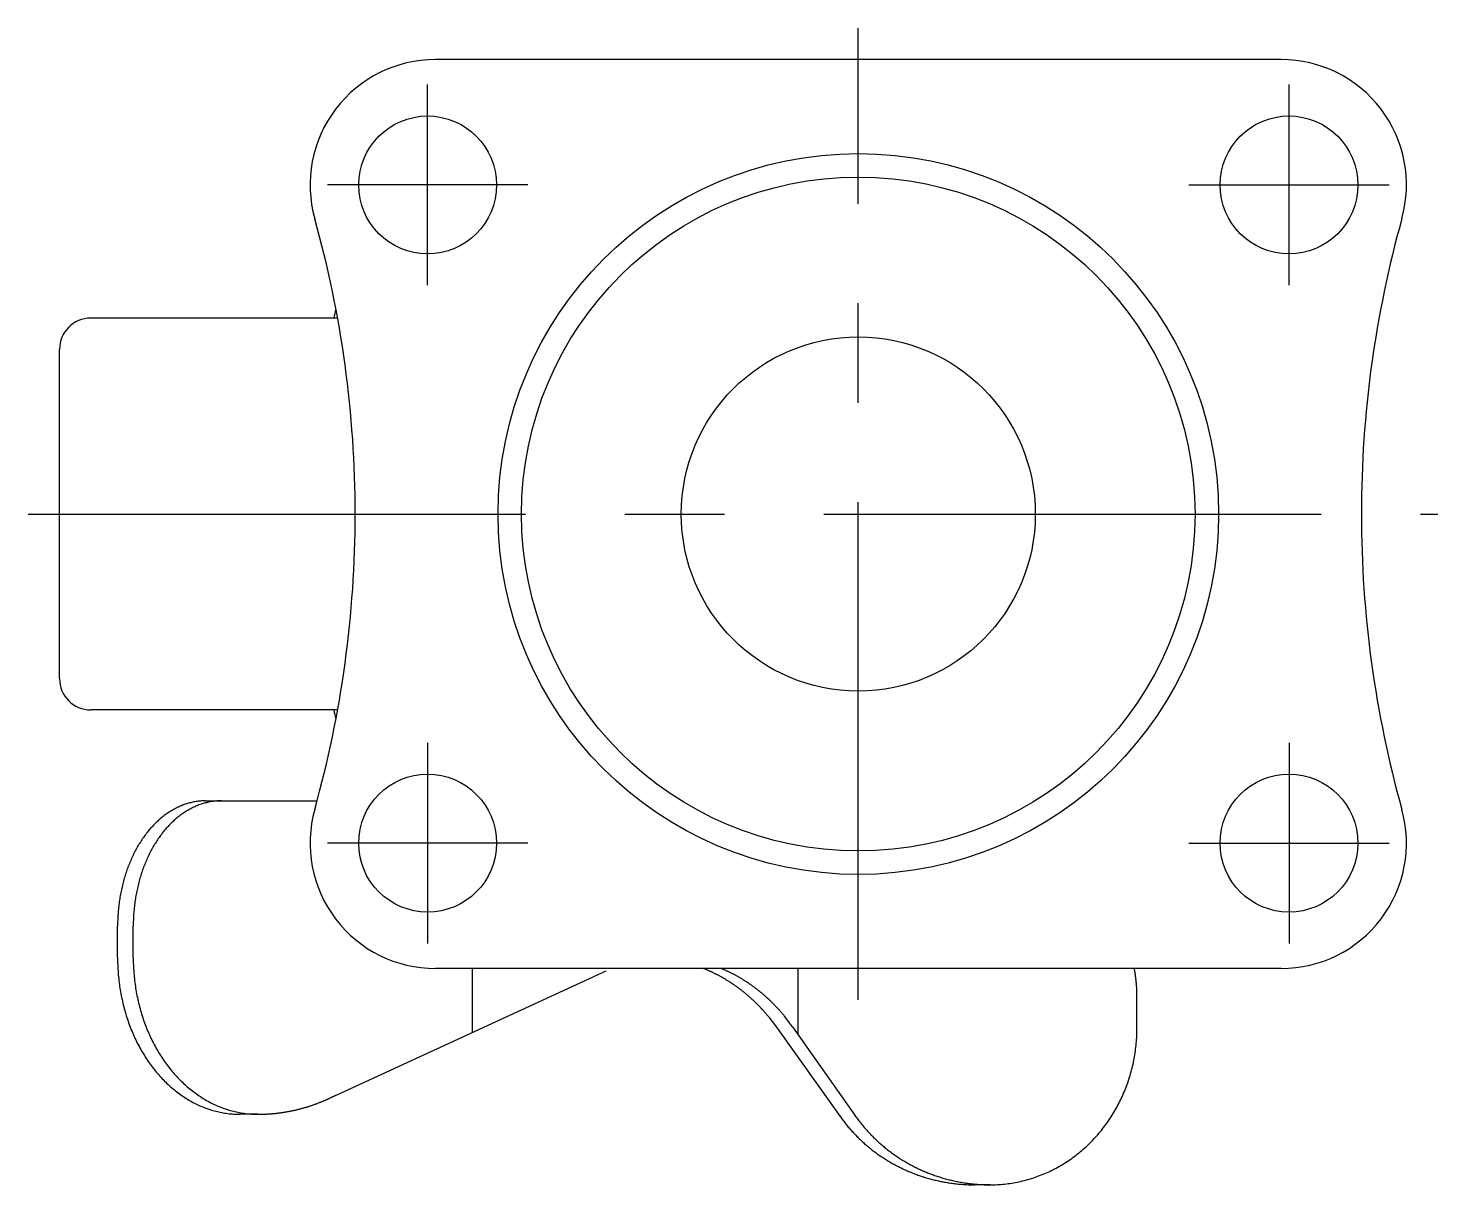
# Model space of a CAD drawing. Extents: x -135 to 56, y -60 to 156.
# Drawn here: x -34 to 56, y 82.3 to 156.1 of the extents above; entities that cross this region are included whole.
import ezdxf

# ---------------------------------------------------------------- set-up
doc = ezdxf.new("R2010")
doc.units = 0
doc.linetypes.add('CENTER', pattern=[50.8, 31.75, -6.35, 6.35, -6.35])
doc.layers.get('0').update_dxf_attribs({"linetype": 'CONTINUOUS'})
doc.layers.add('CENTER', color=1, linetype='CENTER')

msp = doc.modelspace()

# ---------------------------------------------------------------- linework, layer by layer
at = {"color": 7, "linetype": 'CONTINUOUS'}
for p, q in [((46, 154.124), (-8, 154.124)), ((-14.245, 137.624), (-30, 137.624)), ((-32, 114.624), (-32, 135.624)), ((-14.245, 112.624), (-30, 112.624)), ((-22.664, 106.824), (-15.554, 106.824)), ((-28.293, 96.824), (-28.293, 98.824)), ((-27.293, 96.824), (-27.293, 98.824)), ((-15.215, 87.647), (2.908, 95.973)), ((46, 96.124), (-8, 96.124)), ((-5.642, 92.045), (-5.642, 96.124)), ((15.142, 96.124), (15.142, 91.927)), ((36.793, 92.324), (36.793, 94.324)), ((13.287, 93.03), (13.778, 92.388)), ((14.809, 92.4), (14.293, 93.078)), ((13.778, 92.388), (17.848, 86.672)), ((14.809, 92.4), (18.821, 86.71)), ((-19.344, 86.824), (-20.496, 86.824)), ((27.421, 82.324), (26.421, 82.324))]:
    msp.add_line(p, q, dxfattribs=at)
for points in [[(-22.664, 106.824, 0), (-22.733, 106.823, 0), (-22.802, 106.821, 0), (-22.871, 106.818, 0), (-22.94, 106.814, 0), (-23.009, 106.809, 0), (-23.078, 106.802, 0), (-23.147, 106.794, 0), (-23.216, 106.785, 0), (-23.284, 106.775, 0), (-23.353, 106.764, 0), (-23.421, 106.751, 0), (-23.49, 106.737, 0), (-23.558, 106.722, 0), (-23.626, 106.706, 0), (-23.694, 106.689, 0), (-23.762, 106.67, 0), (-23.83, 106.65, 0), (-23.897, 106.629, 0), (-23.964, 106.607, 0), (-24.032, 106.584, 0), (-24.098, 106.56, 0), (-24.165, 106.534, 0), (-24.232, 106.507, 0), (-24.298, 106.479, 0), (-24.364, 106.45, 0), (-24.43, 106.42, 0), (-24.495, 106.389, 0), (-24.56, 106.356, 0), (-24.625, 106.323, 0), (-24.69, 106.288, 0), (-24.754, 106.252, 0), (-24.818, 106.215, 0), (-24.882, 106.177, 0), (-24.945, 106.138, 0), (-25.008, 106.097, 0), (-25.071, 106.056, 0), (-25.133, 106.013, 0), (-25.195, 105.97, 0), (-25.256, 105.925, 0), (-25.317, 105.879, 0), (-25.378, 105.832, 0), (-25.438, 105.785, 0), (-25.498, 105.736, 0), (-25.558, 105.686, 0), (-25.617, 105.635, 0), (-25.675, 105.583, 0), (-25.733, 105.53, 0), (-25.791, 105.476, 0), (-25.848, 105.421, 0), (-25.905, 105.365, 0), (-25.961, 105.308, 0), (-26.017, 105.25, 0), (-26.072, 105.191, 0), (-26.127, 105.131, 0), (-26.181, 105.07, 0), (-26.235, 105.008, 0), (-26.288, 104.945, 0), (-26.341, 104.882, 0), (-26.393, 104.817, 0), (-26.444, 104.751, 0), (-26.495, 104.685, 0), (-26.545, 104.618, 0), (-26.595, 104.55, 0), (-26.644, 104.481, 0), (-26.693, 104.411, 0), (-26.741, 104.34, 0), (-26.788, 104.269, 0), (-26.835, 104.196, 0), (-26.881, 104.123, 0), (-26.926, 104.049, 0), (-26.971, 103.975, 0), (-27.015, 103.899, 0), (-27.059, 103.823, 0), (-27.101, 103.746, 0), (-27.144, 103.668, 0), (-27.185, 103.589, 0), (-27.226, 103.51, 0), (-27.266, 103.43, 0), (-27.306, 103.35, 0), (-27.344, 103.268, 0), (-27.382, 103.186, 0), (-27.42, 103.104, 0), (-27.456, 103.021, 0), (-27.492, 102.937, 0), (-27.527, 102.852, 0), (-27.562, 102.767, 0), (-27.595, 102.681, 0), (-27.628, 102.595, 0), (-27.66, 102.508, 0), (-27.692, 102.421, 0), (-27.723, 102.333, 0), (-27.752, 102.244, 0), (-27.782, 102.155, 0), (-27.81, 102.066, 0), (-27.838, 101.976, 0), (-27.864, 101.885, 0), (-27.89, 101.794, 0), (-27.916, 101.703, 0), (-27.94, 101.611, 0), (-27.964, 101.519, 0), (-27.987, 101.426, 0), (-28.009, 101.333, 0), (-28.03, 101.24, 0), (-28.051, 101.146, 0), (-28.07, 101.052, 0), (-28.089, 100.958, 0), (-28.107, 100.863, 0), (-28.124, 100.768, 0), (-28.141, 100.672, 0), (-28.156, 100.577, 0), (-28.171, 100.481, 0), (-28.185, 100.385, 0), (-28.198, 100.288, 0), (-28.21, 100.192, 0), (-28.221, 100.095, 0), (-28.232, 99.998, 0), (-28.242, 99.9, 0), (-28.251, 99.803, 0), (-28.259, 99.706, 0), (-28.266, 99.608, 0), (-28.272, 99.51, 0), (-28.278, 99.412, 0), (-28.282, 99.314, 0), (-28.286, 99.216, 0), (-28.289, 99.118, 0), (-28.291, 99.02, 0), (-28.292, 98.922, 0), (-28.293, 98.824, 0)], [(-21.664, 106.824, 0), (-21.733, 106.823, 0), (-21.802, 106.821, 0), (-21.871, 106.818, 0), (-21.94, 106.814, 0), (-22.009, 106.809, 0), (-22.078, 106.802, 0), (-22.147, 106.794, 0), (-22.216, 106.785, 0), (-22.284, 106.775, 0), (-22.353, 106.764, 0), (-22.421, 106.751, 0), (-22.49, 106.737, 0), (-22.558, 106.722, 0), (-22.626, 106.706, 0), (-22.694, 106.689, 0), (-22.762, 106.67, 0), (-22.83, 106.65, 0), (-22.897, 106.629, 0), (-22.964, 106.607, 0), (-23.032, 106.584, 0), (-23.098, 106.56, 0), (-23.165, 106.534, 0), (-23.232, 106.507, 0), (-23.298, 106.479, 0), (-23.364, 106.45, 0), (-23.43, 106.42, 0), (-23.495, 106.389, 0), (-23.56, 106.356, 0), (-23.625, 106.323, 0), (-23.69, 106.288, 0), (-23.754, 106.252, 0), (-23.818, 106.215, 0), (-23.882, 106.177, 0), (-23.945, 106.138, 0), (-24.008, 106.097, 0), (-24.071, 106.056, 0), (-24.133, 106.013, 0), (-24.195, 105.97, 0), (-24.256, 105.925, 0), (-24.317, 105.879, 0), (-24.378, 105.832, 0), (-24.438, 105.785, 0), (-24.498, 105.736, 0), (-24.558, 105.686, 0), (-24.617, 105.635, 0), (-24.675, 105.583, 0), (-24.733, 105.53, 0), (-24.791, 105.476, 0), (-24.848, 105.421, 0), (-24.905, 105.365, 0), (-24.961, 105.308, 0), (-25.017, 105.25, 0), (-25.072, 105.191, 0), (-25.127, 105.131, 0), (-25.181, 105.07, 0), (-25.235, 105.008, 0), (-25.288, 104.945, 0), (-25.341, 104.882, 0), (-25.393, 104.817, 0), (-25.444, 104.751, 0), (-25.495, 104.685, 0), (-25.545, 104.618, 0), (-25.595, 104.55, 0), (-25.644, 104.481, 0), (-25.693, 104.411, 0), (-25.741, 104.34, 0), (-25.788, 104.269, 0), (-25.835, 104.196, 0), (-25.881, 104.123, 0), (-25.926, 104.049, 0), (-25.971, 103.975, 0), (-26.015, 103.899, 0), (-26.059, 103.823, 0), (-26.101, 103.746, 0), (-26.144, 103.668, 0), (-26.185, 103.589, 0), (-26.226, 103.51, 0), (-26.266, 103.43, 0), (-26.306, 103.35, 0), (-26.344, 103.268, 0), (-26.382, 103.186, 0), (-26.42, 103.104, 0), (-26.456, 103.021, 0), (-26.492, 102.937, 0), (-26.527, 102.852, 0), (-26.562, 102.767, 0), (-26.595, 102.681, 0), (-26.628, 102.595, 0), (-26.66, 102.508, 0), (-26.692, 102.421, 0), (-26.723, 102.333, 0), (-26.752, 102.244, 0), (-26.782, 102.155, 0), (-26.81, 102.066, 0), (-26.838, 101.976, 0), (-26.864, 101.885, 0), (-26.89, 101.794, 0), (-26.916, 101.703, 0), (-26.94, 101.611, 0), (-26.964, 101.519, 0), (-26.987, 101.426, 0), (-27.009, 101.333, 0), (-27.03, 101.24, 0), (-27.051, 101.146, 0), (-27.07, 101.052, 0), (-27.089, 100.958, 0), (-27.107, 100.863, 0), (-27.124, 100.768, 0), (-27.141, 100.672, 0), (-27.156, 100.577, 0), (-27.171, 100.481, 0), (-27.185, 100.385, 0), (-27.198, 100.288, 0), (-27.21, 100.192, 0), (-27.221, 100.095, 0), (-27.232, 99.998, 0), (-27.242, 99.9, 0), (-27.251, 99.803, 0), (-27.259, 99.706, 0), (-27.266, 99.608, 0), (-27.272, 99.51, 0), (-27.278, 99.412, 0), (-27.282, 99.314, 0), (-27.286, 99.216, 0), (-27.289, 99.118, 0), (-27.291, 99.02, 0), (-27.292, 98.922, 0), (-27.293, 98.824, 0)], [(-28.293, 96.824, 0), (-28.292, 96.701, 0), (-28.291, 96.578, 0), (-28.288, 96.456, 0), (-28.284, 96.333, 0), (-28.278, 96.211, 0), (-28.272, 96.088, 0), (-28.264, 95.966, 0), (-28.255, 95.844, 0), (-28.245, 95.722, 0), (-28.234, 95.6, 0), (-28.222, 95.478, 0), (-28.209, 95.357, 0), (-28.194, 95.235, 0), (-28.178, 95.114, 0), (-28.161, 94.993, 0), (-28.143, 94.873, 0), (-28.124, 94.753, 0), (-28.103, 94.633, 0), (-28.082, 94.513, 0), (-28.059, 94.394, 0), (-28.035, 94.275, 0), (-28.01, 94.157, 0), (-27.984, 94.039, 0), (-27.957, 93.921, 0), (-27.929, 93.804, 0), (-27.899, 93.687, 0), (-27.869, 93.571, 0), (-27.837, 93.455, 0), (-27.804, 93.34, 0), (-27.77, 93.225, 0), (-27.735, 93.111, 0), (-27.699, 92.997, 0), (-27.662, 92.884, 0), (-27.624, 92.771, 0), (-27.585, 92.66, 0), (-27.544, 92.548, 0), (-27.503, 92.438, 0), (-27.46, 92.328, 0), (-27.417, 92.218, 0), (-27.372, 92.11, 0), (-27.327, 92.002, 0), (-27.28, 91.895, 0), (-27.232, 91.788, 0), (-27.184, 91.683, 0), (-27.134, 91.578, 0), (-27.083, 91.474, 0), (-27.032, 91.371, 0), (-26.979, 91.268, 0), (-26.925, 91.167, 0), (-26.871, 91.066, 0), (-26.815, 90.966, 0), (-26.759, 90.867, 0), (-26.701, 90.769, 0), (-26.643, 90.672, 0), (-26.583, 90.575, 0), (-26.523, 90.48, 0), (-26.462, 90.386, 0), (-26.4, 90.292, 0), (-26.337, 90.2, 0), (-26.273, 90.108, 0), (-26.208, 90.018, 0), (-26.143, 89.928, 0), (-26.076, 89.84, 0), (-26.009, 89.753, 0), (-25.941, 89.667, 0), (-25.872, 89.581, 0), (-25.803, 89.497, 0), (-25.732, 89.414, 0), (-25.661, 89.332, 0), (-25.589, 89.252, 0), (-25.516, 89.172, 0), (-25.442, 89.094, 0), (-25.368, 89.016, 0), (-25.293, 88.94, 0), (-25.217, 88.865, 0), (-25.141, 88.792, 0), (-25.063, 88.719, 0), (-24.985, 88.648, 0), (-24.907, 88.578, 0), (-24.828, 88.509, 0), (-24.748, 88.442, 0), (-24.667, 88.375, 0), (-24.586, 88.31, 0), (-24.504, 88.247, 0), (-24.422, 88.184, 0), (-24.339, 88.123, 0), (-24.255, 88.063, 0), (-24.171, 88.005, 0), (-24.087, 87.947, 0), (-24.002, 87.892, 0), (-23.916, 87.837, 0), (-23.83, 87.784, 0), (-23.743, 87.732, 0), (-23.656, 87.682, 0), (-23.568, 87.633, 0), (-23.48, 87.585, 0), (-23.391, 87.539, 0), (-23.302, 87.494, 0), (-23.213, 87.45, 0), (-23.123, 87.408, 0), (-23.032, 87.368, 0), (-22.942, 87.329, 0), (-22.851, 87.291, 0), (-22.759, 87.254, 0), (-22.668, 87.22, 0), (-22.575, 87.186, 0), (-22.483, 87.154, 0), (-22.39, 87.124, 0), (-22.297, 87.094, 0), (-22.204, 87.067, 0), (-22.111, 87.041, 0), (-22.017, 87.016, 0), (-21.923, 86.993, 0), (-21.829, 86.971, 0), (-21.734, 86.951, 0), (-21.64, 86.932, 0), (-21.545, 86.915, 0), (-21.45, 86.899, 0), (-21.355, 86.885, 0), (-21.26, 86.872, 0), (-21.165, 86.861, 0), (-21.069, 86.851, 0), (-20.974, 86.843, 0), (-20.878, 86.836, 0), (-20.783, 86.831, 0), (-20.687, 86.827, 0), (-20.592, 86.825, 0), (-20.496, 86.824, 0)], [(-27.293, 96.824, 0), (-27.292, 96.701, 0), (-27.291, 96.578, 0), (-27.288, 96.456, 0), (-27.283, 96.333, 0), (-27.278, 96.211, 0), (-27.271, 96.088, 0), (-27.264, 95.966, 0), (-27.255, 95.844, 0), (-27.244, 95.722, 0), (-27.233, 95.6, 0), (-27.221, 95.478, 0), (-27.207, 95.357, 0), (-27.192, 95.235, 0), (-27.176, 95.114, 0), (-27.159, 94.993, 0), (-27.14, 94.873, 0), (-27.121, 94.753, 0), (-27.1, 94.633, 0), (-27.078, 94.513, 0), (-27.055, 94.394, 0), (-27.03, 94.275, 0), (-27.005, 94.157, 0), (-26.978, 94.039, 0), (-26.951, 93.921, 0), (-26.922, 93.804, 0), (-26.892, 93.687, 0), (-26.861, 93.571, 0), (-26.828, 93.455, 0), (-26.795, 93.34, 0), (-26.76, 93.225, 0), (-26.725, 93.111, 0), (-26.688, 92.997, 0), (-26.65, 92.884, 0), (-26.611, 92.771, 0), (-26.571, 92.66, 0), (-26.53, 92.548, 0), (-26.488, 92.438, 0), (-26.444, 92.328, 0), (-26.4, 92.218, 0), (-26.354, 92.11, 0), (-26.308, 92.002, 0), (-26.26, 91.895, 0), (-26.212, 91.788, 0), (-26.162, 91.683, 0), (-26.111, 91.578, 0), (-26.06, 91.474, 0), (-26.007, 91.371, 0), (-25.953, 91.268, 0), (-25.899, 91.167, 0), (-25.843, 91.066, 0), (-25.786, 90.966, 0), (-25.729, 90.867, 0), (-25.67, 90.769, 0), (-25.611, 90.672, 0), (-25.55, 90.575, 0), (-25.489, 90.48, 0), (-25.426, 90.386, 0), (-25.363, 90.292, 0), (-25.299, 90.2, 0), (-25.234, 90.108, 0), (-25.168, 90.018, 0), (-25.101, 89.928, 0), (-25.033, 89.84, 0), (-24.965, 89.753, 0), (-24.895, 89.667, 0), (-24.825, 89.581, 0), (-24.754, 89.497, 0), (-24.682, 89.414, 0), (-24.61, 89.332, 0), (-24.536, 89.252, 0), (-24.462, 89.172, 0), (-24.387, 89.094, 0), (-24.311, 89.016, 0), (-24.235, 88.94, 0), (-24.157, 88.865, 0), (-24.079, 88.792, 0), (-24.001, 88.719, 0), (-23.921, 88.648, 0), (-23.841, 88.578, 0), (-23.76, 88.509, 0), (-23.679, 88.442, 0), (-23.597, 88.375, 0), (-23.514, 88.31, 0), (-23.431, 88.247, 0), (-23.347, 88.184, 0), (-23.262, 88.123, 0), (-23.177, 88.063, 0), (-23.091, 88.005, 0), (-23.005, 87.947, 0), (-22.918, 87.892, 0), (-22.831, 87.837, 0), (-22.743, 87.784, 0), (-22.654, 87.732, 0), (-22.565, 87.682, 0), (-22.476, 87.633, 0), (-22.386, 87.585, 0), (-22.296, 87.539, 0), (-22.205, 87.494, 0), (-22.114, 87.45, 0), (-22.022, 87.408, 0), (-21.93, 87.368, 0), (-21.838, 87.329, 0), (-21.745, 87.291, 0), (-21.652, 87.254, 0), (-21.558, 87.22, 0), (-21.464, 87.186, 0), (-21.37, 87.154, 0), (-21.276, 87.124, 0), (-21.181, 87.094, 0), (-21.086, 87.067, 0), (-20.991, 87.041, 0), (-20.895, 87.016, 0), (-20.799, 86.993, 0), (-20.703, 86.971, 0), (-20.607, 86.951, 0), (-20.511, 86.932, 0), (-20.414, 86.915, 0), (-20.317, 86.899, 0), (-20.22, 86.885, 0), (-20.123, 86.872, 0), (-20.026, 86.861, 0), (-19.929, 86.851, 0), (-19.832, 86.843, 0), (-19.734, 86.836, 0), (-19.637, 86.831, 0), (-19.539, 86.827, 0), (-19.442, 86.825, 0), (-19.344, 86.824, 0)], [(13.287, 93.03, 0), (13.258, 93.065, 0), (13.228, 93.101, 0), (13.199, 93.136, 0), (13.169, 93.171, 0), (13.139, 93.206, 0), (13.109, 93.241, 0), (13.079, 93.276, 0), (13.049, 93.31, 0), (13.019, 93.345, 0), (12.988, 93.379, 0), (12.958, 93.413, 0), (12.927, 93.447, 0), (12.896, 93.481, 0), (12.865, 93.515, 0), (12.834, 93.548, 0), (12.803, 93.581, 0), (12.772, 93.615, 0), (12.74, 93.648, 0), (12.709, 93.681, 0), (12.677, 93.714, 0), (12.645, 93.746, 0), (12.613, 93.779, 0), (12.582, 93.811, 0), (12.549, 93.843, 0), (12.517, 93.875, 0), (12.485, 93.907, 0), (12.452, 93.939, 0), (12.42, 93.971, 0), (12.387, 94.002, 0), (12.354, 94.033, 0), (12.322, 94.064, 0), (12.289, 94.095, 0), (12.255, 94.126, 0), (12.222, 94.157, 0), (12.189, 94.187, 0), (12.155, 94.218, 0), (12.122, 94.248, 0), (12.088, 94.278, 0), (12.054, 94.308, 0), (12.021, 94.338, 0), (11.987, 94.367, 0), (11.953, 94.396, 0), (11.918, 94.426, 0), (11.884, 94.455, 0), (11.85, 94.484, 0), (11.815, 94.512, 0), (11.781, 94.541, 0), (11.746, 94.569, 0), (11.711, 94.598, 0), (11.676, 94.626, 0), (11.641, 94.654, 0), (11.606, 94.681, 0), (11.571, 94.709, 0), (11.536, 94.736, 0), (11.5, 94.764, 0), (11.465, 94.791, 0), (11.429, 94.818, 0), (11.394, 94.844, 0), (11.358, 94.871, 0), (11.322, 94.897, 0), (11.286, 94.924, 0), (11.25, 94.95, 0), (11.214, 94.976, 0), (11.178, 95.001, 0), (11.142, 95.027, 0), (11.105, 95.052, 0), (11.069, 95.078, 0), (11.032, 95.103, 0), (10.995, 95.127, 0), (10.959, 95.152, 0), (10.922, 95.177, 0), (10.885, 95.201, 0), (10.848, 95.225, 0), (10.811, 95.249, 0), (10.774, 95.273, 0), (10.736, 95.297, 0), (10.699, 95.32, 0), (10.661, 95.343, 0), (10.624, 95.367, 0), (10.586, 95.39, 0), (10.549, 95.412, 0), (10.511, 95.435, 0), (10.473, 95.457, 0), (10.435, 95.48, 0), (10.397, 95.502, 0), (10.359, 95.523, 0), (10.321, 95.545, 0), (10.283, 95.567, 0), (10.244, 95.588, 0), (10.206, 95.609, 0), (10.168, 95.63, 0), (10.129, 95.651, 0), (10.09, 95.671, 0), (10.052, 95.692, 0), (10.013, 95.712, 0), (9.974, 95.732, 0), (9.935, 95.752, 0), (9.896, 95.772, 0), (9.857, 95.791, 0), (9.818, 95.811, 0), (9.779, 95.83, 0), (9.74, 95.849, 0), (9.7, 95.867, 0), (9.661, 95.886, 0), (9.622, 95.904, 0), (9.582, 95.923, 0), (9.543, 95.941, 0), (9.503, 95.958, 0), (9.463, 95.976, 0), (9.424, 95.993, 0), (9.384, 96.011, 0), (9.344, 96.028, 0), (9.304, 96.045, 0), (9.264, 96.061, 0), (9.224, 96.078, 0), (9.184, 96.094, 0), (9.144, 96.11, 0), (9.108, 96.124, 0)], [(14.322, 93.043, 0), (14.293, 93.078, 0), (14.265, 93.113, 0), (14.236, 93.148, 0), (14.206, 93.183, 0), (14.177, 93.217, 0), (14.148, 93.252, 0), (14.118, 93.286, 0), (14.089, 93.32, 0), (14.059, 93.355, 0), (14.029, 93.389, 0), (13.999, 93.422, 0), (13.969, 93.456, 0), (13.939, 93.49, 0), (13.908, 93.523, 0), (13.878, 93.556, 0), (13.847, 93.589, 0), (13.817, 93.622, 0), (13.786, 93.655, 0), (13.755, 93.688, 0), (13.724, 93.72, 0), (13.693, 93.753, 0), (13.662, 93.785, 0), (13.63, 93.817, 0), (13.599, 93.849, 0), (13.567, 93.881, 0), (13.536, 93.913, 0), (13.504, 93.944, 0), (13.472, 93.976, 0), (13.44, 94.007, 0), (13.408, 94.038, 0), (13.376, 94.069, 0), (13.343, 94.1, 0), (13.311, 94.13, 0), (13.278, 94.161, 0), (13.246, 94.191, 0), (13.213, 94.221, 0), (13.18, 94.251, 0), (13.147, 94.281, 0), (13.114, 94.311, 0), (13.081, 94.34, 0), (13.047, 94.37, 0), (13.014, 94.399, 0), (12.981, 94.428, 0), (12.947, 94.457, 0), (12.913, 94.486, 0), (12.88, 94.514, 0), (12.846, 94.543, 0), (12.812, 94.571, 0), (12.778, 94.599, 0), (12.743, 94.627, 0), (12.709, 94.655, 0), (12.675, 94.683, 0), (12.64, 94.71, 0), (12.606, 94.738, 0), (12.571, 94.765, 0), (12.536, 94.792, 0), (12.501, 94.819, 0), (12.466, 94.845, 0), (12.431, 94.872, 0), (12.396, 94.898, 0), (12.361, 94.924, 0), (12.326, 94.951, 0), (12.29, 94.976, 0), (12.255, 95.002, 0), (12.219, 95.028, 0), (12.183, 95.053, 0), (12.148, 95.078, 0), (12.112, 95.103, 0), (12.076, 95.128, 0), (12.04, 95.153, 0), (12.004, 95.177, 0), (11.968, 95.202, 0), (11.931, 95.226, 0), (11.895, 95.25, 0), (11.858, 95.274, 0), (11.822, 95.298, 0), (11.785, 95.321, 0), (11.749, 95.345, 0), (11.712, 95.368, 0), (11.675, 95.391, 0), (11.638, 95.414, 0), (11.601, 95.436, 0), (11.564, 95.459, 0), (11.527, 95.481, 0), (11.489, 95.503, 0), (11.452, 95.525, 0), (11.415, 95.547, 0), (11.377, 95.569, 0), (11.34, 95.59, 0), (11.302, 95.611, 0), (11.264, 95.633, 0), (11.227, 95.653, 0), (11.189, 95.674, 0), (11.151, 95.695, 0), (11.113, 95.715, 0), (11.075, 95.735, 0), (11.037, 95.755, 0), (10.998, 95.775, 0), (10.96, 95.795, 0), (10.922, 95.815, 0), (10.883, 95.834, 0), (10.845, 95.853, 0), (10.806, 95.872, 0), (10.768, 95.891, 0), (10.729, 95.909, 0), (10.69, 95.928, 0), (10.651, 95.946, 0), (10.613, 95.964, 0), (10.574, 95.982, 0), (10.535, 96, 0), (10.496, 96.017, 0), (10.456, 96.035, 0), (10.417, 96.052, 0), (10.378, 96.069, 0), (10.339, 96.086, 0), (10.299, 96.102, 0), (10.26, 96.119, 0), (10.248, 96.124, 0)], [(36.793, 94.324, 0), (36.793, 94.341, 0), (36.793, 94.358, 0), (36.793, 94.375, 0), (36.793, 94.392, 0), (36.793, 94.409, 0), (36.792, 94.426, 0), (36.792, 94.443, 0), (36.792, 94.46, 0), (36.792, 94.477, 0), (36.791, 94.494, 0), (36.791, 94.511, 0), (36.791, 94.528, 0), (36.79, 94.545, 0), (36.79, 94.562, 0), (36.79, 94.579, 0), (36.789, 94.596, 0), (36.789, 94.613, 0), (36.788, 94.63, 0), (36.788, 94.647, 0), (36.787, 94.663, 0), (36.786, 94.68, 0), (36.786, 94.697, 0), (36.785, 94.714, 0), (36.784, 94.731, 0), (36.784, 94.748, 0), (36.783, 94.765, 0), (36.782, 94.782, 0), (36.781, 94.799, 0), (36.78, 94.816, 0), (36.78, 94.833, 0), (36.779, 94.85, 0), (36.778, 94.867, 0), (36.777, 94.884, 0), (36.776, 94.901, 0), (36.775, 94.918, 0), (36.774, 94.935, 0), (36.773, 94.952, 0), (36.771, 94.969, 0), (36.77, 94.986, 0), (36.769, 95.002, 0), (36.768, 95.019, 0), (36.767, 95.036, 0), (36.765, 95.053, 0), (36.764, 95.07, 0), (36.763, 95.087, 0), (36.761, 95.104, 0), (36.76, 95.121, 0), (36.759, 95.138, 0), (36.757, 95.155, 0), (36.756, 95.172, 0), (36.754, 95.188, 0), (36.753, 95.205, 0), (36.751, 95.222, 0), (36.749, 95.239, 0), (36.748, 95.256, 0), (36.746, 95.273, 0), (36.744, 95.29, 0), (36.743, 95.307, 0), (36.741, 95.323, 0), (36.739, 95.34, 0), (36.737, 95.357, 0), (36.736, 95.374, 0), (36.734, 95.391, 0), (36.732, 95.408, 0), (36.73, 95.424, 0), (36.728, 95.441, 0), (36.726, 95.458, 0), (36.724, 95.475, 0), (36.722, 95.492, 0), (36.72, 95.509, 0), (36.718, 95.525, 0), (36.716, 95.542, 0), (36.713, 95.559, 0), (36.711, 95.576, 0), (36.709, 95.592, 0), (36.707, 95.609, 0), (36.705, 95.626, 0), (36.702, 95.643, 0), (36.7, 95.659, 0), (36.698, 95.676, 0), (36.695, 95.693, 0), (36.693, 95.71, 0), (36.69, 95.726, 0), (36.688, 95.743, 0), (36.685, 95.76, 0), (36.683, 95.777, 0), (36.68, 95.793, 0), (36.678, 95.81, 0), (36.675, 95.827, 0), (36.672, 95.843, 0), (36.67, 95.86, 0), (36.667, 95.877, 0), (36.664, 95.893, 0), (36.661, 95.91, 0), (36.659, 95.927, 0), (36.656, 95.943, 0), (36.653, 95.96, 0), (36.65, 95.977, 0), (36.647, 95.993, 0), (36.644, 96.01, 0), (36.641, 96.026, 0), (36.638, 96.043, 0), (36.635, 96.06, 0), (36.632, 96.076, 0), (36.629, 96.093, 0), (36.626, 96.109, 0), (36.623, 96.124, 0)], [(27.421, 82.324, 0), (27.536, 82.325, 0), (27.651, 82.327, 0), (27.766, 82.331, 0), (27.881, 82.336, 0), (27.996, 82.343, 0), (28.11, 82.351, 0), (28.225, 82.361, 0), (28.34, 82.372, 0), (28.454, 82.385, 0), (28.568, 82.399, 0), (28.682, 82.415, 0), (28.796, 82.432, 0), (28.91, 82.451, 0), (29.023, 82.471, 0), (29.136, 82.493, 0), (29.249, 82.516, 0), (29.362, 82.541, 0), (29.474, 82.567, 0), (29.586, 82.594, 0), (29.698, 82.624, 0), (29.81, 82.654, 0), (29.921, 82.686, 0), (30.031, 82.72, 0), (30.142, 82.754, 0), (30.251, 82.791, 0), (30.361, 82.829, 0), (30.47, 82.868, 0), (30.578, 82.908, 0), (30.686, 82.95, 0), (30.794, 82.994, 0), (30.901, 83.039, 0), (31.008, 83.085, 0), (31.114, 83.133, 0), (31.219, 83.182, 0), (31.324, 83.232, 0), (31.428, 83.284, 0), (31.532, 83.337, 0), (31.635, 83.392, 0), (31.737, 83.447, 0), (31.839, 83.505, 0), (31.94, 83.563, 0), (32.04, 83.623, 0), (32.14, 83.684, 0), (32.239, 83.747, 0), (32.337, 83.81, 0), (32.435, 83.875, 0), (32.532, 83.942, 0), (32.628, 84.009, 0), (32.723, 84.078, 0), (32.817, 84.148, 0), (32.911, 84.219, 0), (33.004, 84.292, 0), (33.096, 84.365, 0), (33.187, 84.44, 0), (33.277, 84.516, 0), (33.367, 84.594, 0), (33.455, 84.672, 0), (33.543, 84.752, 0), (33.629, 84.832, 0), (33.715, 84.914, 0), (33.8, 84.997, 0), (33.883, 85.081, 0), (33.966, 85.167, 0), (34.048, 85.253, 0), (34.129, 85.34, 0), (34.209, 85.428, 0), (34.287, 85.518, 0), (34.365, 85.608, 0), (34.442, 85.7, 0), (34.518, 85.792, 0), (34.592, 85.886, 0), (34.666, 85.98, 0), (34.738, 86.075, 0), (34.809, 86.172, 0), (34.88, 86.269, 0), (34.949, 86.367, 0), (35.017, 86.466, 0), (35.083, 86.566, 0), (35.149, 86.667, 0), (35.214, 86.768, 0), (35.277, 86.871, 0), (35.339, 86.974, 0), (35.4, 87.078, 0), (35.46, 87.183, 0), (35.518, 87.288, 0), (35.575, 87.395, 0), (35.632, 87.502, 0), (35.686, 87.61, 0), (35.74, 87.718, 0), (35.792, 87.828, 0), (35.843, 87.938, 0), (35.893, 88.048, 0), (35.942, 88.16, 0), (35.989, 88.271, 0), (36.035, 88.384, 0), (36.08, 88.497, 0), (36.123, 88.611, 0), (36.165, 88.725, 0), (36.206, 88.84, 0), (36.245, 88.955, 0), (36.283, 89.071, 0), (36.32, 89.187, 0), (36.355, 89.304, 0), (36.389, 89.421, 0), (36.422, 89.539, 0), (36.453, 89.657, 0), (36.483, 89.775, 0), (36.512, 89.894, 0), (36.539, 90.013, 0), (36.565, 90.133, 0), (36.59, 90.253, 0), (36.613, 90.373, 0), (36.635, 90.493, 0), (36.655, 90.614, 0), (36.674, 90.735, 0), (36.692, 90.857, 0), (36.708, 90.978, 0), (36.722, 91.1, 0), (36.736, 91.222, 0), (36.748, 91.344, 0), (36.758, 91.466, 0), (36.768, 91.588, 0), (36.775, 91.711, 0), (36.782, 91.833, 0), (36.787, 91.956, 0), (36.79, 92.078, 0), (36.792, 92.201, 0), (36.793, 92.324, 0)], [(-19.344, 86.824, 0), (-19.304, 86.824, 0), (-19.263, 86.824, 0), (-19.223, 86.825, 0), (-19.183, 86.825, 0), (-19.142, 86.826, 0), (-19.102, 86.827, 0), (-19.061, 86.828, 0), (-19.021, 86.829, 0), (-18.98, 86.83, 0), (-18.94, 86.831, 0), (-18.899, 86.833, 0), (-18.859, 86.835, 0), (-18.819, 86.837, 0), (-18.778, 86.839, 0), (-18.738, 86.841, 0), (-18.697, 86.843, 0), (-18.657, 86.846, 0), (-18.617, 86.848, 0), (-18.576, 86.851, 0), (-18.536, 86.854, 0), (-18.496, 86.857, 0), (-18.455, 86.861, 0), (-18.415, 86.864, 0), (-18.375, 86.867, 0), (-18.334, 86.871, 0), (-18.294, 86.875, 0), (-18.254, 86.879, 0), (-18.214, 86.883, 0), (-18.174, 86.888, 0), (-18.133, 86.892, 0), (-18.093, 86.897, 0), (-18.053, 86.901, 0), (-18.013, 86.906, 0), (-17.973, 86.911, 0), (-17.933, 86.917, 0), (-17.893, 86.922, 0), (-17.853, 86.927, 0), (-17.813, 86.933, 0), (-17.773, 86.939, 0), (-17.733, 86.945, 0), (-17.693, 86.951, 0), (-17.653, 86.957, 0), (-17.613, 86.964, 0), (-17.573, 86.97, 0), (-17.533, 86.977, 0), (-17.493, 86.984, 0), (-17.453, 86.991, 0), (-17.414, 86.998, 0), (-17.374, 87.005, 0), (-17.334, 87.013, 0), (-17.295, 87.02, 0), (-17.255, 87.028, 0), (-17.215, 87.036, 0), (-17.176, 87.044, 0), (-17.136, 87.052, 0), (-17.097, 87.061, 0), (-17.057, 87.069, 0), (-17.018, 87.078, 0), (-16.978, 87.086, 0), (-16.939, 87.095, 0), (-16.9, 87.105, 0), (-16.86, 87.114, 0), (-16.821, 87.123, 0), (-16.782, 87.133, 0), (-16.743, 87.142, 0), (-16.703, 87.152, 0), (-16.664, 87.162, 0), (-16.625, 87.172, 0), (-16.586, 87.182, 0), (-16.547, 87.193, 0), (-16.508, 87.203, 0), (-16.469, 87.214, 0), (-16.431, 87.225, 0), (-16.392, 87.236, 0), (-16.353, 87.247, 0), (-16.314, 87.258, 0), (-16.276, 87.27, 0), (-16.237, 87.281, 0), (-16.198, 87.293, 0), (-16.16, 87.305, 0), (-16.121, 87.317, 0), (-16.083, 87.329, 0), (-16.044, 87.341, 0), (-16.006, 87.354, 0), (-15.968, 87.366, 0), (-15.93, 87.379, 0), (-15.891, 87.392, 0), (-15.853, 87.405, 0), (-15.815, 87.418, 0), (-15.777, 87.431, 0), (-15.739, 87.445, 0), (-15.701, 87.458, 0), (-15.663, 87.472, 0), (-15.626, 87.486, 0), (-15.588, 87.5, 0), (-15.55, 87.514, 0), (-15.513, 87.528, 0), (-15.475, 87.543, 0), (-15.437, 87.557, 0), (-15.4, 87.572, 0), (-15.363, 87.587, 0), (-15.325, 87.602, 0), (-15.288, 87.617, 0), (-15.251, 87.632, 0), (-15.214, 87.648, 0), (-15.176, 87.663, 0), (-15.139, 87.679, 0), (-15.102, 87.695, 0), (-15.066, 87.711, 0), (-15.029, 87.727, 0), (-14.992, 87.743, 0), (-14.955, 87.759, 0), (-14.919, 87.776, 0), (-14.882, 87.793, 0), (-14.846, 87.809, 0), (-14.809, 87.826, 0), (-14.773, 87.843, 0), (-14.736, 87.861, 0), (-14.7, 87.878, 0), (-14.664, 87.895, 0), (-14.628, 87.913, 0), (-14.592, 87.931, 0), (-14.556, 87.949, 0), (-14.52, 87.967, 0), (-14.484, 87.985, 0), (-14.449, 88.003, 0), (-14.413, 88.021, 0), (-14.377, 88.04, 0)], [(17.744, 86.82, 0), (17.789, 86.756, 0), (17.834, 86.692, 0), (17.879, 86.628, 0), (17.925, 86.565, 0), (17.971, 86.502, 0), (18.018, 86.439, 0), (18.066, 86.377, 0), (18.114, 86.315, 0), (18.162, 86.254, 0), (18.211, 86.193, 0), (18.261, 86.132, 0), (18.311, 86.071, 0), (18.361, 86.011, 0), (18.412, 85.952, 0), (18.463, 85.892, 0), (18.515, 85.834, 0), (18.567, 85.775, 0), (18.62, 85.717, 0), (18.673, 85.659, 0), (18.727, 85.602, 0), (18.781, 85.545, 0), (18.836, 85.488, 0), (18.891, 85.432, 0), (18.946, 85.376, 0), (19.002, 85.321, 0), (19.059, 85.266, 0), (19.115, 85.212, 0), (19.173, 85.158, 0), (19.23, 85.104, 0), (19.289, 85.051, 0), (19.347, 84.998, 0), (19.406, 84.946, 0), (19.465, 84.894, 0), (19.525, 84.842, 0), (19.585, 84.791, 0), (19.646, 84.741, 0), (19.707, 84.691, 0), (19.769, 84.641, 0), (19.83, 84.592, 0), (19.893, 84.543, 0), (19.955, 84.495, 0), (20.018, 84.447, 0), (20.082, 84.4, 0), (20.145, 84.353, 0), (20.209, 84.307, 0), (20.274, 84.261, 0), (20.339, 84.215, 0), (20.404, 84.17, 0), (20.47, 84.126, 0), (20.536, 84.082, 0), (20.602, 84.039, 0), (20.668, 83.996, 0), (20.735, 83.953, 0), (20.803, 83.911, 0), (20.87, 83.87, 0), (20.938, 83.829, 0), (21.007, 83.788, 0), (21.075, 83.748, 0), (21.144, 83.709, 0), (21.213, 83.67, 0), (21.283, 83.632, 0), (21.353, 83.594, 0), (21.423, 83.556, 0), (21.494, 83.519, 0), (21.564, 83.483, 0), (21.635, 83.447, 0), (21.707, 83.412, 0), (21.778, 83.377, 0), (21.85, 83.343, 0), (21.922, 83.309, 0), (21.995, 83.276, 0), (22.068, 83.244, 0), (22.141, 83.211, 0), (22.214, 83.18, 0), (22.287, 83.149, 0), (22.361, 83.119, 0), (22.435, 83.089, 0), (22.509, 83.059, 0), (22.584, 83.031, 0), (22.658, 83.002, 0), (22.733, 82.975, 0), (22.808, 82.948, 0), (22.884, 82.921, 0), (22.959, 82.895, 0), (23.035, 82.87, 0), (23.111, 82.845, 0), (23.187, 82.82, 0), (23.263, 82.797, 0), (23.34, 82.774, 0), (23.416, 82.751, 0), (23.493, 82.729, 0), (23.57, 82.707, 0), (23.648, 82.687, 0), (23.725, 82.666, 0), (23.803, 82.646, 0), (23.88, 82.627, 0), (23.958, 82.609, 0), (24.036, 82.591, 0), (24.114, 82.573, 0), (24.192, 82.556, 0), (24.271, 82.54, 0), (24.349, 82.525, 0), (24.428, 82.509, 0), (24.507, 82.495, 0), (24.586, 82.481, 0), (24.665, 82.468, 0), (24.744, 82.455, 0), (24.823, 82.443, 0), (24.902, 82.431, 0), (24.982, 82.42, 0), (25.061, 82.41, 0), (25.141, 82.4, 0), (25.221, 82.391, 0), (25.3, 82.382, 0), (25.38, 82.374, 0), (25.46, 82.367, 0), (25.54, 82.36, 0), (25.62, 82.354, 0), (25.7, 82.348, 0), (25.78, 82.343, 0), (25.86, 82.338, 0), (25.94, 82.335, 0), (26.02, 82.331, 0), (26.1, 82.329, 0), (26.18, 82.327, 0), (26.261, 82.325, 0), (26.341, 82.324, 0), (26.421, 82.324, 0)], [(18.719, 86.858, 0), (18.763, 86.793, 0), (18.808, 86.728, 0), (18.853, 86.664, 0), (18.899, 86.6, 0), (18.946, 86.537, 0), (18.992, 86.474, 0), (19.04, 86.411, 0), (19.088, 86.349, 0), (19.136, 86.287, 0), (19.185, 86.225, 0), (19.234, 86.164, 0), (19.284, 86.103, 0), (19.335, 86.043, 0), (19.385, 85.983, 0), (19.437, 85.923, 0), (19.489, 85.863, 0), (19.541, 85.804, 0), (19.594, 85.746, 0), (19.647, 85.688, 0), (19.701, 85.63, 0), (19.755, 85.572, 0), (19.809, 85.515, 0), (19.865, 85.459, 0), (19.92, 85.403, 0), (19.976, 85.347, 0), (20.033, 85.292, 0), (20.089, 85.237, 0), (20.147, 85.182, 0), (20.204, 85.128, 0), (20.263, 85.074, 0), (20.321, 85.021, 0), (20.38, 84.969, 0), (20.44, 84.916, 0), (20.5, 84.864, 0), (20.56, 84.813, 0), (20.621, 84.762, 0), (20.682, 84.711, 0), (20.743, 84.661, 0), (20.805, 84.612, 0), (20.868, 84.563, 0), (20.93, 84.514, 0), (20.994, 84.466, 0), (21.057, 84.418, 0), (21.121, 84.371, 0), (21.185, 84.324, 0), (21.25, 84.278, 0), (21.315, 84.232, 0), (21.38, 84.187, 0), (21.446, 84.142, 0), (21.512, 84.098, 0), (21.579, 84.054, 0), (21.645, 84.01, 0), (21.713, 83.968, 0), (21.78, 83.925, 0), (21.848, 83.883, 0), (21.916, 83.842, 0), (21.985, 83.801, 0), (22.053, 83.761, 0), (22.123, 83.721, 0), (22.192, 83.682, 0), (22.262, 83.643, 0), (22.332, 83.605, 0), (22.402, 83.567, 0), (22.473, 83.53, 0), (22.544, 83.493, 0), (22.615, 83.457, 0), (22.687, 83.422, 0), (22.759, 83.387, 0), (22.831, 83.352, 0), (22.903, 83.318, 0), (22.976, 83.285, 0), (23.049, 83.252, 0), (23.122, 83.219, 0), (23.196, 83.188, 0), (23.27, 83.156, 0), (23.344, 83.126, 0), (23.418, 83.096, 0), (23.492, 83.066, 0), (23.567, 83.037, 0), (23.642, 83.008, 0), (23.717, 82.981, 0), (23.793, 82.953, 0), (23.868, 82.926, 0), (23.944, 82.9, 0), (24.02, 82.875, 0), (24.096, 82.849, 0), (24.173, 82.825, 0), (24.249, 82.801, 0), (24.326, 82.778, 0), (24.403, 82.755, 0), (24.48, 82.733, 0), (24.558, 82.711, 0), (24.635, 82.69, 0), (24.713, 82.669, 0), (24.791, 82.649, 0), (24.869, 82.63, 0), (24.947, 82.611, 0), (25.025, 82.593, 0), (25.104, 82.576, 0), (25.183, 82.559, 0), (25.261, 82.542, 0), (25.34, 82.526, 0), (25.419, 82.511, 0), (25.498, 82.496, 0), (25.578, 82.482, 0), (25.657, 82.469, 0), (25.736, 82.456, 0), (25.816, 82.444, 0), (25.896, 82.432, 0), (25.975, 82.421, 0), (26.055, 82.411, 0), (26.135, 82.401, 0), (26.215, 82.391, 0), (26.295, 82.383, 0), (26.375, 82.375, 0), (26.456, 82.367, 0), (26.536, 82.36, 0), (26.616, 82.354, 0), (26.696, 82.348, 0), (26.777, 82.343, 0), (26.857, 82.339, 0), (26.938, 82.335, 0), (27.018, 82.331, 0), (27.099, 82.329, 0), (27.179, 82.327, 0), (27.26, 82.325, 0), (27.34, 82.324, 0), (27.421, 82.324, 0)]]:
    msp.add_polyline3d(points, dxfattribs=at)
for centre, radius in [((-8.5, 146.124), 4.4), ((46.5, 146.124), 4.4), ((19, 125.124), 23), ((19, 125.124), 21.5), ((19, 125.124), 11.3), ((-8.5, 104.124), 4.4), ((46.5, 104.124), 4.4)]:
    msp.add_circle(centre, radius, dxfattribs=at)
for centre, radius, start, end in [((-8, 146.124), 8, 90, 195.6185), ((46, 146.124), 8, 344.3815, 90), ((-83.12, 125.124), 70, 0, 15.6185), ((121.12, 125.124), 70, 164.3815, 180), ((-12, 137.324), 2.5, 159.94873, 173.1079), ((-30, 135.624), 2, 90, 180), ((-83.12, 125.124), 70, 344.3815, 0), ((121.12, 125.124), 70, 180, 195.6185), ((-30, 114.624), 2, 180, 270), ((-12, 112.924), 2.5, 186.8921, 200.05127), ((-8, 104.124), 8, 164.3815, 270), ((46, 104.124), 8, 270, 15.6185)]:
    msp.add_arc(centre, radius, start, end, dxfattribs=at)
at = {"layer": 'CENTER', "color": 1, "linetype": 'CENTER'}
for p, q in [((19, 94.124), (19, 156.124)), ((-8.5, 139.724), (-8.5, 152.524)), ((46.5, 139.724), (46.5, 152.524)), ((-2.1, 146.124), (-14.9, 146.124)), ((40.1, 146.124), (52.9, 146.124)), ((-34, 125.124), (56, 125.124)), ((-8.5, 110.524), (-8.5, 97.724)), ((46.5, 110.524), (46.5, 97.724)), ((-2.1, 104.124), (-14.9, 104.124)), ((40.1, 104.124), (52.9, 104.124))]:
    msp.add_line(p, q, dxfattribs=at)

doc.saveas('drawing.dxf')
